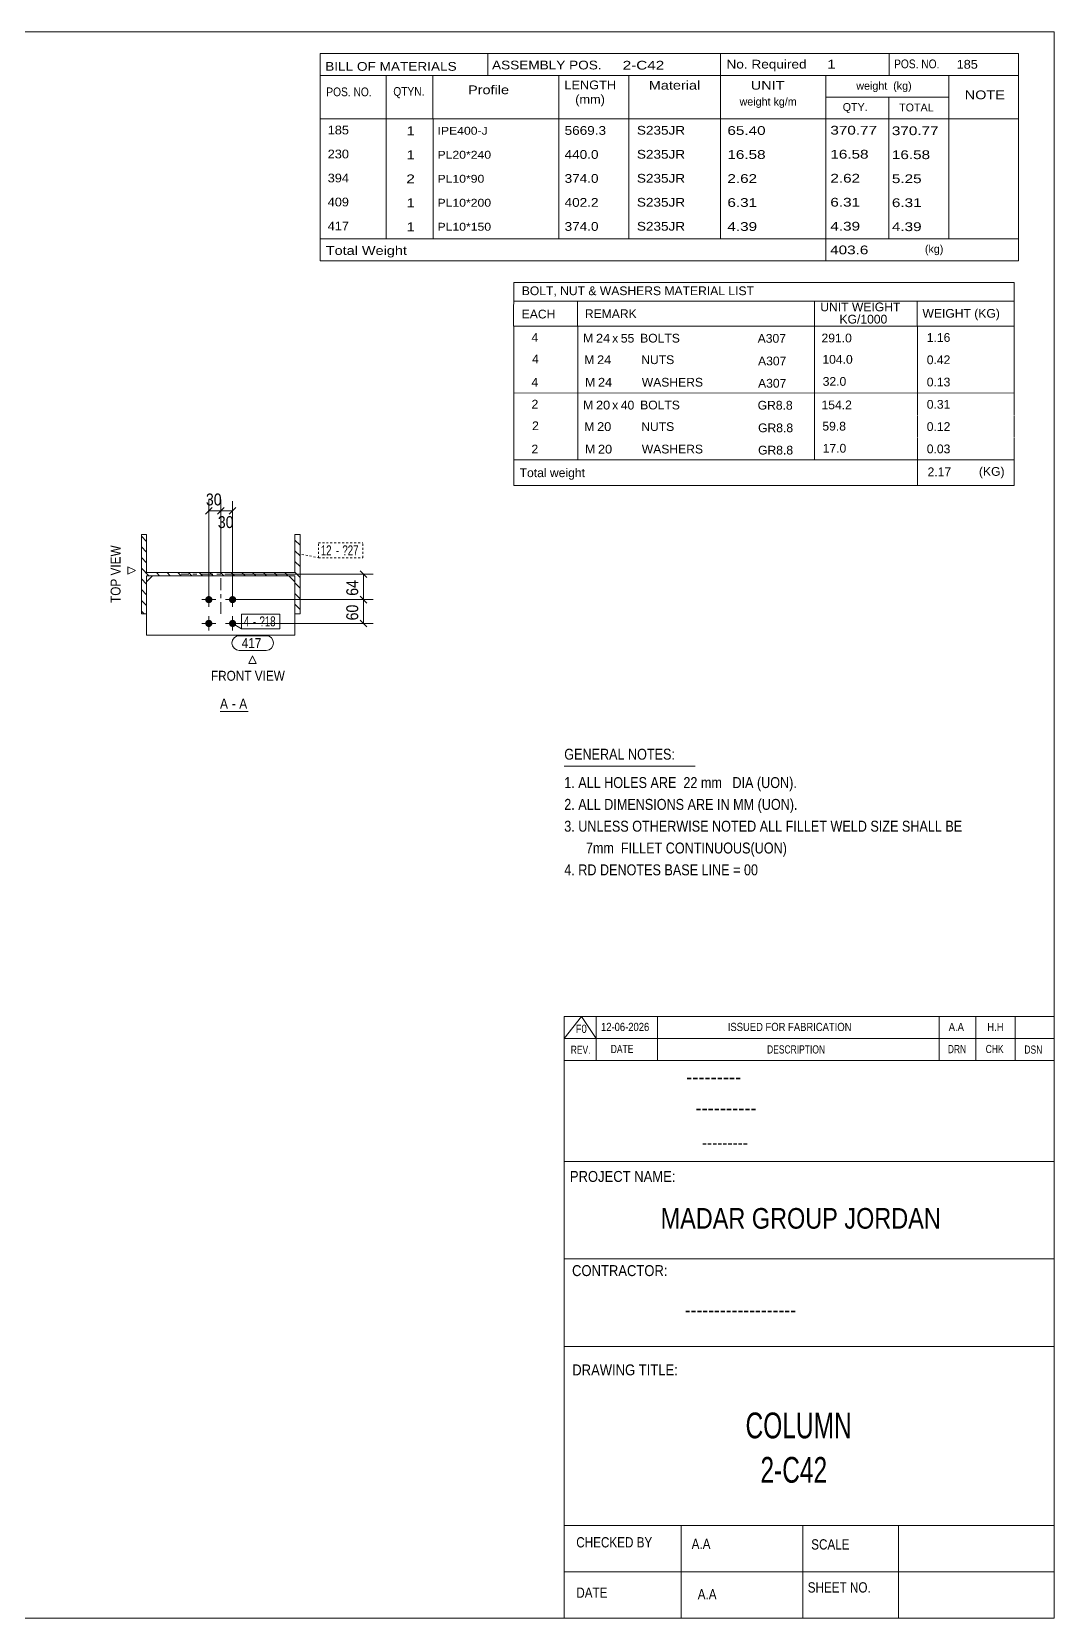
# Model space of a CAD drawing. Header units: millimetres. Extents: x 2 to 579, y 1 to 405.
# Drawn here: x 321.3 to 579, y 5 to 405 of the extents above; entities that cross this region are included whole.
import ezdxf

# ---------------------------------------------------------------- set-up
doc = ezdxf.new("R2010")
doc.units = ezdxf.units.MM
for name, pattern in [('XKITLINE00', [0]), ('XKITLINE01', [4, 1, -1, 1, -1]), ('XKITLINE03', [6, 3, -1, 1, -1]), ('XKITLINE04', [3, 0.5, -0.5, 0.5, -0.5, 0.5, -0.5])]:
    doc.linetypes.add(name, pattern=pattern)
for name, color, linetype, lineweight in [('Bolt', 3, 'Continuous', 0), ('BoltMark', 7, 'Continuous', 0), ('Dimensions', 7, 'Continuous', 0), ('DrawingSheet', 5, 'Continuous', 0), ('OtherObjectType', 7, 'Continuous', 0), ('Part', 2, 'Continuous', 0), ('PartMark', 7, 'Continuous', 0)]:
    doc.layers.add(name, color=color, linetype=linetype, lineweight=lineweight)
doc.styles.add('@ARIAL_UNICODE_MS_BOLD', font='ARIAL.TTF')
doc.styles.add('ARIAL', font='ARIAL.TTF')
doc.styles.add('ARIAL_NARROW', font='ARIALN.TTF')
doc.styles.add('COMIC_SANS_MS_BOLD', font='COMICBD.TTF')
doc.styles.add('SWIS721_EX_BT', font='ARIAL.TTF')
doc.styles.add('SWISSE', font='ARIAL.TTF')

# ---------------------------------------------------------------- blocks, each defined once
blk = doc.blocks.new('*A1')
at = {"layer": 'Part', "color": 7, "linetype": 'XKITLINE00', "lineweight": 0}
for p, q in [((350.22, 276.51), (348.92, 277.81)), ((388.92, 275.52), (387.62, 276.82)), ((388.92, 278.22), (388.92, 278.22)), ((388.92, 278.22), (388.92, 278.22)), ((350.22, 273.81), (348.92, 275.11)), ((350.22, 271.12), (348.92, 272.42)), ((388.92, 272.83), (387.62, 274.13)), ((350.82, 267.82), (348.92, 269.73)), ((353.52, 267.82), (352.72, 268.62)), ((356.21, 267.82), (355.41, 268.62)), ((358.91, 267.82), (358.11, 268.62)), ((361.6, 267.82), (360.8, 268.62)), ((364.29, 267.82), (363.49, 268.62)), ((366.99, 267.82), (366.19, 268.62)), ((369.68, 267.82), (368.88, 268.62)), ((372.38, 267.82), (371.58, 268.62)), ((375.07, 267.82), (374.27, 268.62)), ((377.76, 267.82), (376.96, 268.62)), ((380.46, 267.82), (379.66, 268.62)), ((383.15, 267.82), (382.35, 268.62)), ((385.85, 267.82), (385.05, 268.62)), ((388.92, 270.14), (387.62, 271.44)), ((388.92, 267.44), (387.62, 268.74)), ((350.22, 265.73), (348.92, 267.03)), ((350.22, 263.04), (348.92, 264.34)), ((388.92, 264.75), (387.62, 266.05)), ((350.22, 260.34), (348.92, 261.64)), ((388.92, 262.05), (387.62, 263.35)), ((388.92, 259.36), (387.62, 260.66)), ((349.65, 258.22), (348.92, 258.95))]:
    blk.add_line(p, q, dxfattribs=at)
blk = doc.blocks.new('*A24')
at = {"layer": 'Bolt'}
for points in [[(365.02, 261.86), (365.02, 261.91), (365.03, 261.95), (365.03, 261.99), (365.04, 262.04), (365.06, 262.08), (365.07, 262.12), (365.09, 262.16), (365.1, 262.2), (365.12, 262.24), (365.15, 262.28), (365.17, 262.32), (365.19, 262.35), (365.22, 262.39), (365.25, 262.42), (365.28, 262.46), (365.31, 262.49), (365.35, 262.51), (365.38, 262.54), (365.42, 262.57), (365.45, 262.59), (365.49, 262.61), (365.53, 262.63), (365.57, 262.65), (365.61, 262.67), (365.66, 262.68), (365.7, 262.69), (365.74, 262.7), (365.79, 262.71), (365.83, 262.71), (365.87, 262.72), (365.92, 262.72), (365.96, 262.72), (366.01, 262.71), (366.05, 262.71), (366.09, 262.7), (366.14, 262.69), (366.18, 262.68), (366.22, 262.67), (366.26, 262.65), (366.3, 262.63), (366.34, 262.61), (366.38, 262.59), (366.42, 262.57), (366.45, 262.54), (366.49, 262.51), (366.52, 262.49), (366.55, 262.46), (366.58, 262.42), (366.61, 262.39), (366.64, 262.35), (366.67, 262.32), (366.69, 262.28), (366.71, 262.24), (366.73, 262.2), (366.75, 262.16), (366.76, 262.12), (366.78, 262.08), (366.79, 262.04), (366.8, 261.99), (366.81, 261.95), (366.81, 261.91), (366.82, 261.86), (366.82, 261.82), (366.82, 261.77), (366.81, 261.73), (366.81, 261.69), (366.8, 261.64), (366.79, 261.6), (366.78, 261.56), (366.76, 261.52), (366.75, 261.47), (366.73, 261.43), (366.71, 261.39), (366.69, 261.36), (366.67, 261.32), (366.64, 261.28), (366.61, 261.25), (366.58, 261.21), (366.55, 261.18), (366.52, 261.15), (366.49, 261.12), (366.45, 261.1), (366.42, 261.07), (366.38, 261.05), (366.34, 261.03), (366.3, 261.01), (366.26, 260.99), (366.22, 260.97), (366.18, 260.96), (366.14, 260.95), (366.09, 260.94), (366.05, 260.93), (366.01, 260.92), (365.96, 260.92), (365.92, 260.92), (365.87, 260.92), (365.83, 260.92), (365.79, 260.93), (365.74, 260.94), (365.7, 260.95), (365.66, 260.96), (365.61, 260.97), (365.57, 260.99), (365.53, 261.01), (365.49, 261.03), (365.45, 261.05), (365.42, 261.07), (365.38, 261.1), (365.35, 261.12), (365.31, 261.15), (365.28, 261.18), (365.25, 261.21), (365.22, 261.25), (365.19, 261.28), (365.17, 261.32), (365.15, 261.36), (365.12, 261.39), (365.1, 261.43), (365.09, 261.47), (365.07, 261.52), (365.06, 261.56), (365.04, 261.6), (365.03, 261.64), (365.03, 261.69), (365.02, 261.73), (365.02, 261.77), (365.02, 261.82)], [(371.02, 261.86), (371.02, 261.91), (371.03, 261.95), (371.03, 261.99), (371.04, 262.04), (371.06, 262.08), (371.07, 262.12), (371.09, 262.16), (371.1, 262.2), (371.12, 262.24), (371.15, 262.28), (371.17, 262.32), (371.19, 262.35), (371.22, 262.39), (371.25, 262.42), (371.28, 262.46), (371.31, 262.49), (371.35, 262.51), (371.38, 262.54), (371.42, 262.57), (371.45, 262.59), (371.49, 262.61), (371.53, 262.63), (371.57, 262.65), (371.61, 262.67), (371.66, 262.68), (371.7, 262.69), (371.74, 262.7), (371.79, 262.71), (371.83, 262.71), (371.87, 262.72), (371.92, 262.72), (371.96, 262.72), (372.01, 262.71), (372.05, 262.71), (372.09, 262.7), (372.14, 262.69), (372.18, 262.68), (372.22, 262.67), (372.26, 262.65), (372.3, 262.63), (372.34, 262.61), (372.38, 262.59), (372.42, 262.57), (372.45, 262.54), (372.49, 262.51), (372.52, 262.49), (372.55, 262.46), (372.58, 262.42), (372.61, 262.39), (372.64, 262.35), (372.67, 262.32), (372.69, 262.28), (372.71, 262.24), (372.73, 262.2), (372.75, 262.16), (372.76, 262.12), (372.78, 262.08), (372.79, 262.04), (372.8, 261.99), (372.81, 261.95), (372.81, 261.91), (372.82, 261.86), (372.82, 261.82), (372.82, 261.77), (372.81, 261.73), (372.81, 261.69), (372.8, 261.64), (372.79, 261.6), (372.78, 261.56), (372.76, 261.52), (372.75, 261.47), (372.73, 261.43), (372.71, 261.39), (372.69, 261.36), (372.67, 261.32), (372.64, 261.28), (372.61, 261.25), (372.58, 261.21), (372.55, 261.18), (372.52, 261.15), (372.49, 261.12), (372.45, 261.1), (372.42, 261.07), (372.38, 261.05), (372.34, 261.03), (372.3, 261.01), (372.26, 260.99), (372.22, 260.97), (372.18, 260.96), (372.14, 260.95), (372.09, 260.94), (372.05, 260.93), (372.01, 260.92), (371.96, 260.92), (371.92, 260.92), (371.87, 260.92), (371.83, 260.92), (371.79, 260.93), (371.74, 260.94), (371.7, 260.95), (371.66, 260.96), (371.61, 260.97), (371.57, 260.99), (371.53, 261.01), (371.49, 261.03), (371.45, 261.05), (371.42, 261.07), (371.38, 261.1), (371.35, 261.12), (371.31, 261.15), (371.28, 261.18), (371.25, 261.21), (371.22, 261.25), (371.19, 261.28), (371.17, 261.32), (371.15, 261.36), (371.12, 261.39), (371.1, 261.43), (371.09, 261.47), (371.07, 261.52), (371.06, 261.56), (371.04, 261.6), (371.03, 261.64), (371.03, 261.69), (371.02, 261.73), (371.02, 261.77), (371.02, 261.82)], [(365.02, 255.86), (365.02, 255.91), (365.03, 255.95), (365.03, 255.99), (365.04, 256.04), (365.06, 256.08), (365.07, 256.12), (365.09, 256.16), (365.1, 256.2), (365.12, 256.24), (365.15, 256.28), (365.17, 256.32), (365.19, 256.35), (365.22, 256.39), (365.25, 256.42), (365.28, 256.46), (365.31, 256.49), (365.35, 256.51), (365.38, 256.54), (365.42, 256.57), (365.45, 256.59), (365.49, 256.61), (365.53, 256.63), (365.57, 256.65), (365.61, 256.67), (365.66, 256.68), (365.7, 256.69), (365.74, 256.7), (365.79, 256.71), (365.83, 256.71), (365.87, 256.72), (365.92, 256.72), (365.96, 256.72), (366.01, 256.71), (366.05, 256.71), (366.09, 256.7), (366.14, 256.69), (366.18, 256.68), (366.22, 256.67), (366.26, 256.65), (366.3, 256.63), (366.34, 256.61), (366.38, 256.59), (366.42, 256.57), (366.45, 256.54), (366.49, 256.51), (366.52, 256.49), (366.55, 256.46), (366.58, 256.42), (366.61, 256.39), (366.64, 256.35), (366.67, 256.32), (366.69, 256.28), (366.71, 256.24), (366.73, 256.2), (366.75, 256.16), (366.76, 256.12), (366.78, 256.08), (366.79, 256.04), (366.8, 255.99), (366.81, 255.95), (366.81, 255.91), (366.82, 255.86), (366.82, 255.82), (366.82, 255.77), (366.81, 255.73), (366.81, 255.69), (366.8, 255.64), (366.79, 255.6), (366.78, 255.56), (366.76, 255.52), (366.75, 255.47), (366.73, 255.43), (366.71, 255.39), (366.69, 255.36), (366.67, 255.32), (366.64, 255.28), (366.61, 255.25), (366.58, 255.21), (366.55, 255.18), (366.52, 255.15), (366.49, 255.12), (366.45, 255.1), (366.42, 255.07), (366.38, 255.05), (366.34, 255.03), (366.3, 255.01), (366.26, 254.99), (366.22, 254.97), (366.18, 254.96), (366.14, 254.95), (366.09, 254.94), (366.05, 254.93), (366.01, 254.92), (365.96, 254.92), (365.92, 254.92), (365.87, 254.92), (365.83, 254.92), (365.79, 254.93), (365.74, 254.94), (365.7, 254.95), (365.66, 254.96), (365.61, 254.97), (365.57, 254.99), (365.53, 255.01), (365.49, 255.03), (365.45, 255.05), (365.42, 255.07), (365.38, 255.1), (365.35, 255.12), (365.31, 255.15), (365.28, 255.18), (365.25, 255.21), (365.22, 255.25), (365.19, 255.28), (365.17, 255.32), (365.15, 255.36), (365.12, 255.39), (365.1, 255.43), (365.09, 255.47), (365.07, 255.52), (365.06, 255.56), (365.04, 255.6), (365.03, 255.64), (365.03, 255.69), (365.02, 255.73), (365.02, 255.77), (365.02, 255.82)], [(371.02, 255.86), (371.02, 255.91), (371.03, 255.95), (371.03, 255.99), (371.04, 256.04), (371.06, 256.08), (371.07, 256.12), (371.09, 256.16), (371.1, 256.2), (371.12, 256.24), (371.15, 256.28), (371.17, 256.32), (371.19, 256.35), (371.22, 256.39), (371.25, 256.42), (371.28, 256.46), (371.31, 256.49), (371.35, 256.51), (371.38, 256.54), (371.42, 256.57), (371.45, 256.59), (371.49, 256.61), (371.53, 256.63), (371.57, 256.65), (371.61, 256.67), (371.66, 256.68), (371.7, 256.69), (371.74, 256.7), (371.79, 256.71), (371.83, 256.71), (371.87, 256.72), (371.92, 256.72), (371.96, 256.72), (372.01, 256.71), (372.05, 256.71), (372.09, 256.7), (372.14, 256.69), (372.18, 256.68), (372.22, 256.67), (372.26, 256.65), (372.3, 256.63), (372.34, 256.61), (372.38, 256.59), (372.42, 256.57), (372.45, 256.54), (372.49, 256.51), (372.52, 256.49), (372.55, 256.46), (372.58, 256.42), (372.61, 256.39), (372.64, 256.35), (372.67, 256.32), (372.69, 256.28), (372.71, 256.24), (372.73, 256.2), (372.75, 256.16), (372.76, 256.12), (372.78, 256.08), (372.79, 256.04), (372.8, 255.99), (372.81, 255.95), (372.81, 255.91), (372.82, 255.86), (372.82, 255.82), (372.82, 255.77), (372.81, 255.73), (372.81, 255.69), (372.8, 255.64), (372.79, 255.6), (372.78, 255.56), (372.76, 255.52), (372.75, 255.47), (372.73, 255.43), (372.71, 255.39), (372.69, 255.36), (372.67, 255.32), (372.64, 255.28), (372.61, 255.25), (372.58, 255.21), (372.55, 255.18), (372.52, 255.15), (372.49, 255.12), (372.45, 255.1), (372.42, 255.07), (372.38, 255.05), (372.34, 255.03), (372.3, 255.01), (372.26, 254.99), (372.22, 254.97), (372.18, 254.96), (372.14, 254.95), (372.09, 254.94), (372.05, 254.93), (372.01, 254.92), (371.96, 254.92), (371.92, 254.92), (371.87, 254.92), (371.83, 254.92), (371.79, 254.93), (371.74, 254.94), (371.7, 254.95), (371.66, 254.96), (371.61, 254.97), (371.57, 254.99), (371.53, 255.01), (371.49, 255.03), (371.45, 255.05), (371.42, 255.07), (371.38, 255.1), (371.35, 255.12), (371.31, 255.15), (371.28, 255.18), (371.25, 255.21), (371.22, 255.25), (371.19, 255.28), (371.17, 255.32), (371.15, 255.36), (371.12, 255.39), (371.1, 255.43), (371.09, 255.47), (371.07, 255.52), (371.06, 255.56), (371.04, 255.6), (371.03, 255.64), (371.03, 255.69), (371.02, 255.73), (371.02, 255.77), (371.02, 255.82)]]:
    blk.add_hatch(color=3, dxfattribs=at).paths.add_polyline_path(points, flags=17)
at = {"layer": 'Bolt', "color": 3, "linetype": 'XKITLINE00', "lineweight": 0}
for p, q in [((367.72, 261.82), (364.12, 261.82)), ((365.92, 260.02), (365.92, 263.62)), ((373.72, 261.82), (370.12, 261.82)), ((371.92, 260.02), (371.92, 263.62)), ((365.92, 254.02), (365.92, 257.62)), ((371.92, 254.02), (371.92, 257.62)), ((367.72, 255.82), (364.12, 255.82)), ((373.72, 255.82), (370.12, 255.82))]:
    blk.add_line(p, q, dxfattribs=at)
blk = doc.blocks.new('*A25')
at = {"layer": 'Part', "color": 2, "linetype": 'XKITLINE00', "lineweight": 0}
for p, q in [((348.92, 258.22), (348.92, 278.22)), ((348.92, 278.22), (350.22, 278.22)), ((350.22, 278.22), (350.22, 268.62)), ((387.62, 268.62), (387.62, 278.22)), ((387.62, 278.22), (388.92, 278.22)), ((388.92, 278.22), (388.92, 258.22)), ((350.22, 268.62), (387.62, 268.62)), ((387.62, 267.82), (350.22, 267.82)), ((350.22, 267.82), (350.22, 258.22)), ((387.62, 258.22), (387.62, 267.82)), ((350.22, 258.22), (348.92, 258.22)), ((388.92, 258.22), (387.62, 258.22))]:
    blk.add_line(p, q, dxfattribs=at)
at = {"layer": 'Part', "color": 7, "linetype": 'XKITLINE03', "lineweight": 0}
for p, q in [((368.92, 258.22), (368.92, 278.22)), ((378.92, 268.22), (358.92, 268.22))]:
    blk.add_line(p, q, dxfattribs=at)
blk = doc.blocks.new('*A26')
at = {"layer": 'Part', "color": 2, "linetype": 'XKITLINE00', "lineweight": 0}
for p, q in [((351.72, 267.82), (350.22, 266.32)), ((387.62, 266.32), (386.12, 267.82)), ((350.22, 258.22), (350.22, 252.82)), ((387.62, 252.82), (387.62, 258.22)), ((350.22, 252.82), (387.62, 252.82))]:
    blk.add_line(p, q, dxfattribs=at)
at = {"layer": 'Part', "color": 7, "linetype": 'XKITLINE01', "lineweight": 0}
for p, q in [((350.22, 258.22), (350.22, 266.32)), ((386.12, 267.82), (351.72, 267.82)), ((387.62, 258.22), (387.62, 266.32))]:
    blk.add_line(p, q, dxfattribs=at)
blk = doc.blocks.new('*A27')
at = {"layer": 'DrawingSheet', "color": 5, "linetype": 'XKITLINE00', "lineweight": 0}
for p, q in [((579, 405), (5, 405)), ((5, 405), (5, 5)), ((579, 5), (579, 405)), ((5, 5), (579, 5))]:
    blk.add_line(p, q, dxfattribs=at)
at = {"layer": 'DrawingSheet', "color": 5, "style": 'ARIAL', "width": 0.85}
blk.add_text('Tekla structures', height=2, rotation=90, dxfattribs=at).set_placement((4.5, 5.5))
blk = doc.blocks.new('*A28')
at = {"layer": 'OtherObjectType', "color": 7, "linetype": 'XKITLINE00', "lineweight": 0}
for p, q in [((442.76, 341.75), (442.75, 330.75)), ((442.76, 341.75), (568.88, 341.75)), ((568.88, 341.75), (568.88, 330.75)), ((442.75, 337.1), (568.88, 337.1)), ((458.87, 337.11), (458.87, 330.75)), ((518.57, 337.11), (518.57, 330.75)), ((544.47, 337.09), (544.47, 330.75)), ((442.76, 330.72), (442.76, 325.22)), ((442.77, 330.75), (568.88, 330.75)), ((458.92, 330.75), (458.92, 325.13)), ((518.57, 330.75), (518.57, 325.13)), ((544.5, 330.75), (544.5, 325.25)), ((568.88, 330.75), (568.88, 325.25)), ((442.79, 325.13), (442.79, 319.52)), ((458.95, 325.13), (458.95, 319.51)), ((518.57, 325.13), (518.57, 319.51)), ((544.5, 325.13), (544.5, 319.63)), ((568.88, 325.13), (568.88, 319.63)), ((442.79, 319.5), (442.79, 313.93)), ((458.95, 319.51), (458.95, 313.89)), ((518.57, 319.51), (518.57, 313.89)), ((544.5, 319.51), (544.5, 313.9)), ((568.88, 319.51), (568.88, 313.9)), ((568.88, 313.9), (442.75, 313.93)), ((442.76, 313.86), (442.76, 308.36)), ((458.92, 313.89), (458.92, 308.27)), ((518.57, 313.89), (518.57, 308.27)), ((544.5, 313.89), (544.5, 308.39)), ((568.88, 313.89), (568.88, 308.39)), ((442.79, 308.27), (442.79, 302.66)), ((458.95, 308.27), (458.95, 302.66)), ((518.57, 308.27), (518.57, 302.66)), ((544.5, 308.27), (544.5, 302.77)), ((568.88, 308.27), (568.88, 302.77)), ((442.79, 302.64), (442.79, 297.07)), ((458.95, 302.65), (458.95, 297.04)), ((518.57, 302.66), (518.57, 297.04)), ((544.5, 302.65), (544.5, 297.05)), ((568.88, 302.65), (568.88, 297.04)), ((568.88, 297.04), (442.75, 297.07)), ((442.78, 297.04), (442.78, 290.63)), ((442.85, 297.03), (568.87, 297.04)), ((544.5, 297), (544.5, 290.59)), ((568.87, 297.01), (568.87, 290.59)), ((442.77, 290.59), (568.87, 290.59))]:
    blk.add_line(p, q, dxfattribs=at)
at = {"layer": 'OtherObjectType', "color": 7, "style": 'ARIAL_NARROW'}
for s, width, p in [('BOLT, NUT & WASHERS MATERIAL LIST', 1.211571, (444.79, 338.59)), ('UNIT WEIGHT', 1.211571, (520.03, 334.52)), ('EACH', 1.211571, (444.78, 332.72)), ('REMARK', 1.211571, (460.7, 332.81)), (' KG/1000', 1.211571, (524.02, 331.43)), ('WEIGHT (KG)', 1.211571, (545.78, 332.9)), ('4', 1.211571, (447.26, 326.85)), ('M', 1.211571, (460.26, 326.65)), ('24', 1.275, (463.5, 326.63)), ('x', 1.211571, (467.58, 326.63)), ('55', 1.211571, (469.76, 326.62)), ('BOLTS', 1.211571, (474.63, 326.64)), ('A307', 1.211571, (504.25, 326.59)), ('291.0', 1.211571, (520.34, 326.68)), ('1.16', 1.211571, (546.87, 326.81)), ('4', 1.211571, (447.4, 321.41)), ('M', 1.211571, (460.54, 321.21)), ('24', 1.275, (463.78, 321.19)), ('NUTS', 1.211571, (474.91, 321.21)), ('A307', 1.211571, (504.35, 320.89)), ('104.0', 1.211571, (520.56, 321.3)), ('0.42', 1.211571, (546.87, 321.19)), ('4', 1.211571, (447.24, 315.54)), ('M', 1.211571, (460.76, 315.54)), ('24', 1.275, (464, 315.52)), ('WASHERS', 1.211571, (475.04, 315.53)), ('A307', 1.211571, (504.35, 315.27)), ('32.0', 1.211571, (520.64, 315.74)), ('0.13', 1.211571, (546.87, 315.58)), ('2', 1.211571, (447.26, 310)), ('20', 1.275, (463.5, 309.77)), ('BOLTS', 1.211571, (474.63, 309.78)), ('154.2', 1.211571, (520.34, 309.82)), ('0.31', 1.211571, (546.87, 309.96)), ('M', 1.211571, (460.26, 309.79)), ('x', 1.211571, (467.58, 309.77)), ('40', 1.211571, (469.76, 309.76)), ('GR8.8', 1.211571, (504.25, 309.73)), ('2', 1.211571, (447.4, 304.55)), ('M', 1.211571, (460.54, 304.36)), ('20', 1.275, (463.78, 304.34)), ('NUTS', 1.211571, (474.91, 304.35)), ('GR8.8', 1.211571, (504.35, 304.03)), ('59.8', 1.211571, (520.56, 304.45)), ('0.12', 1.211571, (546.87, 304.34)), ('2', 1.211571, (447.24, 298.68)), ('M', 1.211571, (460.76, 298.68)), ('20', 1.275, (464, 298.66)), ('WASHERS', 1.211571, (475.04, 298.68)), ('GR8.8', 1.211571, (504.35, 298.41)), ('17.0', 1.211571, (520.64, 298.88)), ('0.03', 1.211571, (546.87, 298.72)), ('Total weight', 1.211571, (444.26, 292.71)), ('2.17', 1.211571, (547.07, 292.94)), ('(KG)', 1.211571, (560.02, 293.04))]:
    blk.add_text(s, height=2.2, dxfattribs=dict(at, width=width)).set_placement(p)
blk = doc.blocks.new('*A29')
at = {"layer": 'OtherObjectType', "color": 7, "linetype": 'XKITLINE00', "lineweight": 0}
blk.add_line((455.5, 219.82), (488.5, 219.82), dxfattribs=at)
at = {"layer": 'OtherObjectType', "color": 7, "style": 'ARIAL_NARROW', "width": 1.008832}
for s, p in [('GENERAL NOTES:', (455.5, 221.47)), ('1. ALL HOLES ARE  22 mm   DIA (UON).', (455.5, 214.32)), ('2. ALL DIMENSIONS ARE IN MM (UON).', (455.5, 208.82)), ('3. UNLESS OTHERWISE NOTED ALL FILLET WELD SIZE SHALL BE', (455.5, 203.32)), ('7mm  FILLET CONTINUOUS(UON)', (460.95, 197.82)), ('4. RD DENOTES BASE LINE = 00', (455.5, 192.32))]:
    blk.add_text(s, height=2.75, dxfattribs=at).set_placement(p)
blk = doc.blocks.new('*A30')
at = {"layer": 'OtherObjectType', "color": 7, "linetype": 'XKITLINE00', "lineweight": 0}
for p, q in [((455.5, 156.76), (579, 156.76)), ((455.5, 151.21), (459.82, 156.76)), ((455.5, 151.21), (455.5, 156.76)), ((459.82, 156.76), (463.53, 151.21)), ((463.53, 151.21), (463.53, 156.76)), ((478.97, 151.21), (478.97, 156.76)), ((549.98, 151.21), (549.98, 156.76)), ((559.24, 151.21), (559.24, 156.76)), ((569.12, 151.21), (569.12, 156.76)), ((579, 151.21), (579, 156.76)), ((455.5, 151.21), (579, 151.21)), ((455.5, 145.65), (455.5, 151.21)), ((459.21, 151.21), (579, 151.21)), ((463.53, 145.65), (463.53, 151.21)), ((478.97, 145.65), (478.97, 151.21)), ((549.98, 145.65), (549.98, 151.21)), ((559.24, 145.65), (559.24, 151.21)), ((569.12, 145.65), (569.12, 151.21)), ((579, 145.65), (579, 151.21))]:
    blk.add_line(p, q, dxfattribs=at)
at = {"layer": 'OtherObjectType', "color": 7, "style": 'ARIAL_NARROW'}
for s, height, width, p in [('F0', 2.058, 1.008832, (458.4, 152.59)), ('12-06-2026', 2.058, 1.008832, (464.76, 153.06)), ('ISSUED FOR FABRICATION', 2.0583, 1.008832, (496.71, 153.06)), ('A.A', 2.058, 1.008832, (552.4, 153.06)), ('H.H', 2.058, 1.008832, (562.13, 153.06)), ('REV.', 2.058, 0.907949, (457.13, 147.31)), ('DATE', 2.058, 0.907949, (467.23, 147.5)), ('DESCRIPTION', 2.0583, 0.907949, (506.61, 147.39)), ('DRN', 2.058, 0.907949, (552.17, 147.47)), ('CHK', 2.058, 0.907949, (561.72, 147.5)), ('DSN', 2.058, 0.907949, (571.47, 147.35))]:
    blk.add_text(s, height=height, dxfattribs=dict(at, width=width)).set_placement(p)
blk = doc.blocks.new('*A32')
at = {"layer": 'OtherObjectType', "color": 2, "linetype": 'XKITLINE00', "lineweight": 0}
for p, q in [((455.5, 145.65), (579, 145.65)), ((455.5, 5), (455.5, 145.64)), ((578.98, 145.64), (579, 5)), ((579, 120.14), (455.5, 120.14)), ((455.5, 95.63), (579, 95.63)), ((579, 73.49), (455.5, 73.49)), ((579, 28.4), (455.5, 28.4)), ((484.94, 28.4), (484.94, 5)), ((515.62, 5), (515.62, 28.4)), ((539.75, 5), (539.75, 28.4)), ((579, 16.7), (455.5, 16.7)), ((579, 5), (455.5, 5))]:
    blk.add_line(p, q, dxfattribs=at)
at = {"layer": 'OtherObjectType', "color": 4, "style": '@ARIAL_UNICODE_MS_BOLD', "width": 0.85}
blk.add_text('---------', height=3.9, dxfattribs=at).set_placement((486.23, 139.59))
at = {"layer": 'OtherObjectType', "color": 7, "style": 'ARIAL', "width": 0.85}
for s, height, p in [('----------', 3.9, (488.56, 131.77)), ('---------', 3.25, (490.21, 123.31))]:
    blk.add_text(s, height=height, dxfattribs=at).set_placement(p)
at = {"layer": 'OtherObjectType', "color": 3, "width": 0.85}
for s, style, p in [('PROJECT NAME:', 'SWIS721_EX_BT', (456.92, 115.01)), ('CONTRACTOR:', 'SWISSE', (457.47, 91.27)), ('DRAWING TITLE:', 'SWIS721_EX_BT', (457.53, 66.24))]:
    blk.add_text(s, height=2.7618, dxfattribs=dict(at, style=style)).set_placement(p)
at = {"layer": 'OtherObjectType', "color": 7, "width": 0.85}
for s, height, p in [('MADAR GROUP JORDAN', 5.2, (479.79, 103.23)), ('CHECKED BY', 2.592, (458.53, 22.86)), ('A.A', 2.592, (487.61, 22.45)), ('SCALE', 2.592, (517.74, 22.33)), ('DATE', 2.592, (458.54, 10.16)), ('A.A', 2.592, (489.14, 9.76)), ('SHEET NO.', 2.592, (516.87, 11.49))]:
    blk.add_text(s, height=height, dxfattribs=at).set_placement(p)
at = {"layer": 'OtherObjectType', "color": 1}
for s, height, style, width, p in [('-------------------', 3.9, 'COMIC_SANS_MS_BOLD', 0.85, (485.87, 80.86)), ('COLUMN', 6.5, 'ARIAL', 0.68, (501.19, 50.37)), ('2-C42', 6.5, 'ARIAL', 0.68, (504.95, 39.17))]:
    blk.add_text(s, height=height, dxfattribs=dict(at, style=style, width=width)).set_placement(p)
blk = doc.blocks.new('*A33')
at = {"layer": 'OtherObjectType', "color": 7, "linetype": 'XKITLINE00', "lineweight": 0}
for p, q in [((393.98, 399.5), (569.98, 399.5)), ((393.98, 399.5), (393.98, 388.5)), ((436.26, 399.42), (436.26, 393.87)), ((494.85, 394), (494.85, 399.5)), ((537.43, 393.96), (537.43, 399.42)), ((569.98, 394), (569.98, 399.5)), ((393.98, 394), (569.98, 394)), ((410.64, 394), (410.64, 383)), ((422.4, 393.98), (422.4, 383.03)), ((454.12, 393.99), (454.13, 383)), ((471.78, 393.98), (471.78, 383)), ((494.85, 393.98), (494.85, 383)), ((521.43, 394), (521.43, 383)), ((552.42, 394), (552.42, 383)), ((569.98, 394), (569.98, 388.5)), ((393.98, 388.5), (393.98, 383)), ((521.45, 388.52), (552.45, 388.52)), ((537.28, 388.52), (537.28, 383)), ((569.98, 388.5), (569.98, 383)), ((393.98, 383), (569.98, 383)), ((393.98, 383), (393.98, 376.95)), ((410.63, 383), (410.63, 376.95)), ((422.44, 382.99), (422.44, 376.95)), ((454.12, 383), (454.11, 376.95)), ((471.79, 383), (471.79, 376.95)), ((494.87, 383), (494.87, 376.95)), ((521.44, 383), (521.44, 376.95)), ((537.33, 382.95), (537.33, 376.95)), ((552.43, 383), (552.43, 376.95)), ((569.98, 383), (569.98, 376.95)), ((393.98, 376.95), (393.98, 370.9)), ((410.63, 376.95), (410.63, 370.9)), ((422.44, 376.94), (422.44, 370.9)), ((454.12, 376.95), (454.11, 370.9)), ((471.79, 376.95), (471.79, 370.9)), ((494.87, 376.95), (494.87, 370.9)), ((521.44, 376.95), (521.44, 370.9)), ((537.33, 376.9), (537.33, 370.9)), ((552.43, 376.95), (552.43, 370.9)), ((569.98, 376.95), (569.98, 370.9)), ((393.98, 370.9), (393.98, 364.85)), ((410.63, 370.9), (410.63, 364.85)), ((422.44, 370.89), (422.44, 364.85)), ((454.12, 370.9), (454.11, 364.85)), ((471.79, 370.9), (471.79, 364.85)), ((494.87, 370.9), (494.87, 364.85)), ((521.44, 370.9), (521.44, 364.85)), ((537.33, 370.85), (537.33, 364.85)), ((552.43, 370.9), (552.43, 364.85)), ((569.98, 370.9), (569.98, 364.85)), ((393.98, 364.85), (393.98, 358.8)), ((410.63, 364.85), (410.63, 358.8)), ((422.44, 364.84), (422.44, 358.8)), ((454.12, 364.85), (454.11, 358.8)), ((471.79, 364.85), (471.79, 358.8)), ((494.87, 364.85), (494.87, 358.8)), ((521.44, 364.85), (521.44, 358.8)), ((537.33, 364.8), (537.33, 358.8)), ((552.43, 364.85), (552.43, 358.8)), ((569.98, 364.85), (569.98, 358.8)), ((393.98, 358.8), (393.98, 352.75)), ((410.63, 358.8), (410.63, 352.75)), ((422.44, 358.79), (422.44, 352.75)), ((454.12, 358.8), (454.11, 352.75)), ((471.79, 358.8), (471.79, 352.75)), ((494.87, 358.8), (494.87, 352.75)), ((521.44, 358.8), (521.44, 352.75)), ((537.33, 358.75), (537.33, 352.75)), ((552.43, 358.8), (552.43, 352.75)), ((569.98, 358.8), (569.98, 352.75)), ((393.98, 352.75), (569.98, 352.75)), ((393.98, 352.75), (393.98, 347.25)), ((521.44, 352.75), (521.44, 347.25)), ((569.98, 352.75), (569.98, 347.25)), ((393.98, 347.25), (569.98, 347.25))]:
    blk.add_line(p, q, dxfattribs=at)
at = {"layer": 'OtherObjectType', "color": 7, "style": 'ARIAL_NARROW'}
for s, height, width, p in [('BILL OF MATERIALS', 2.2, 1.36, (395.25, 395.16)), ('ASSEMBLY POS.', 2.2, 1.36, (437.3, 395.5)), ('2-C42', 2.2, 1.525501, (470.23, 395.46)), ('No. Required', 2.2, 1.36, (496.39, 395.72)), ('1', 2.2, 1.525501, (521.75, 395.72)), ('POS. NO.', 2.2, 1.02, (538.63, 395.79)), ('185', 2.2, 1.270501, (554.4, 395.69)), ('LENGTH', 2.2, 1.275, (455.54, 390.49)), ('Material', 2.2, 1.445, (476.81, 390.41)), ('UNIT', 2.2, 1.445, (502.52, 390.4)), ('weight  (kg)', 1.98, 1.19, (529.11, 390.39)), ('POS. NO.', 2.2, 1.02, (395.53, 388.74)), ('QTYN.', 2.2, 1.02, (412.42, 388.84)), ('Profile', 2.2, 1.445, (431.26, 389.25)), ('(mm)', 2.2, 1.275, (458.26, 386.86)), ('weight kg/m', 1.98, 1.19, (499.69, 386.4)), ('NOTE', 2.2, 1.445, (556.44, 387.99)), ('QTY.', 1.98, 1.19, (525.68, 385.03)), ('TOTAL', 1.98, 1.19, (539.9, 384.91)), ('185', 2.2, 1.270501, (395.89, 379.12)), ('1', 2.2, 1.525501, (415.71, 378.91)), ('IPE400-J', 1.98, 1.355501, (423.56, 379.04)), ('5669.3', 2.2, 1.355501, (455.59, 379.01)), ('S235JR', 2.2, 1.355501, (473.81, 379.05)), ('65.40', 2.2, 1.525501, (496.62, 378.99)), ('370.77', 2.2, 1.525501, (522.57, 379.07)), ('370.77', 2.2, 1.525501, (538.08, 378.94)), ('230', 2.2, 1.270501, (395.89, 373.07)), ('1', 2.2, 1.525501, (415.71, 372.86)), ('PL20*240', 1.98, 1.355501, (423.56, 372.99)), ('440.0', 2.2, 1.355501, (455.59, 372.96)), ('S235JR', 2.2, 1.355501, (473.81, 373)), ('16.58', 2.2, 1.525501, (496.62, 372.94)), ('16.58', 2.2, 1.525501, (522.57, 373.02)), ('16.58', 2.2, 1.525501, (538.08, 372.89)), ('394', 2.2, 1.270501, (395.89, 367.02)), ('2', 2.2, 1.525501, (415.71, 366.81)), ('PL10*90', 1.98, 1.355501, (423.56, 366.94)), ('374.0', 2.2, 1.355501, (455.59, 366.91)), ('S235JR', 2.2, 1.355501, (473.81, 366.95)), ('2.62', 2.2, 1.525501, (496.62, 366.89)), ('2.62', 2.2, 1.525501, (522.57, 366.97)), ('5.25', 2.2, 1.525501, (538.08, 366.84)), ('409', 2.2, 1.270501, (395.89, 360.97)), ('1', 2.2, 1.525501, (415.71, 360.76)), ('PL10*200', 1.98, 1.355501, (423.56, 360.89)), ('402.2', 2.2, 1.355501, (455.59, 360.86)), ('S235JR', 2.2, 1.355501, (473.81, 360.9)), ('6.31', 2.2, 1.525501, (496.62, 360.84)), ('6.31', 2.2, 1.525501, (522.57, 360.92)), ('6.31', 2.2, 1.525501, (538.08, 360.79)), ('417', 2.2, 1.270501, (395.89, 354.92)), ('1', 2.2, 1.525501, (415.71, 354.71)), ('PL10*150', 1.98, 1.355501, (423.56, 354.84)), ('374.0', 2.2, 1.355501, (455.59, 354.81)), ('S235JR', 2.2, 1.355501, (473.81, 354.85)), ('4.39', 2.2, 1.525501, (496.62, 354.79)), ('4.39', 2.2, 1.525501, (522.57, 354.87)), ('4.39', 2.2, 1.525501, (538.08, 354.74)), ('Total Weight', 2.2, 1.445, (395.4, 348.74)), ('403.6', 2.2, 1.525501, (522.52, 348.89)), ('(kg)', 1.98, 1.19, (546.4, 349.26))]:
    blk.add_text(s, height=height, dxfattribs=dict(at, width=width)).set_placement(p)
blk = doc.blocks.new('*A89')
at = {"layer": 'Dimensions', "color": 7, "linetype": 'XKITLINE00', "lineweight": 0}
for p, q in [((366.77, 285.07), (365.07, 283.37)), ((365.92, 262.82), (365.92, 287.07)), ((365.92, 284.22), (368.92, 284.22)), ((369.77, 285.07), (368.07, 283.37)), ((368.92, 269.22), (368.92, 287.07))]:
    blk.add_line(p, q, dxfattribs=at)
at = {"layer": 'Dimensions', "color": 3}
for p in [(365.92, 284.22), (368.92, 284.22)]:
    blk.add_point(p, dxfattribs=at)
at = {"layer": 'Dimensions', "color": 3, "style": 'ARIAL', "width": 0.85}
blk.add_text('30', height=3, dxfattribs=at).set_placement((365.19, 285.57))
blk = doc.blocks.new('*A90')
at = {"layer": 'Dimensions', "color": 7, "linetype": 'XKITLINE00', "lineweight": 0}
for p, q in [((369.77, 285.07), (368.07, 283.37)), ((368.92, 269.22), (368.92, 286.62)), ((368.92, 284.22), (371.92, 284.22)), ((372.77, 285.07), (371.07, 283.37)), ((371.92, 262.82), (371.92, 286.62))]:
    blk.add_line(p, q, dxfattribs=at)
at = {"layer": 'Dimensions', "color": 3}
for p in [(368.92, 284.22), (371.92, 284.22)]:
    blk.add_point(p, dxfattribs=at)
at = {"layer": 'Dimensions', "color": 3, "style": 'ARIAL', "width": 0.85}
blk.add_text('30', height=3, dxfattribs=at).set_placement((368.19, 279.87))
blk = doc.blocks.new('*A91')
at = {"layer": 'Dimensions', "color": 7, "linetype": 'XKITLINE00', "lineweight": 0}
for p, q in [((372.92, 261.82), (407.32, 261.82)), ((404.07, 262.67), (405.77, 260.97)), ((404.92, 255.82), (404.92, 261.82)), ((404.07, 256.67), (405.77, 254.97)), ((372.92, 255.82), (407.32, 255.82))]:
    blk.add_line(p, q, dxfattribs=at)
at = {"layer": 'Dimensions', "color": 3}
for p in [(404.92, 261.82), (404.92, 255.82)]:
    blk.add_point(p, dxfattribs=at)
at = {"layer": 'Dimensions', "color": 3, "style": 'ARIAL', "width": 0.85}
blk.add_text('60', height=3, rotation=90.0002, dxfattribs=at).set_placement((403.57, 256.59))
blk = doc.blocks.new('*A92')
at = {"layer": 'Dimensions', "color": 7, "linetype": 'XKITLINE00', "lineweight": 0}
for p, q in [((372.92, 268.22), (407.32, 268.22)), ((404.07, 269.07), (405.77, 267.37)), ((404.92, 261.82), (404.92, 268.22)), ((372.92, 261.82), (407.32, 261.82)), ((404.07, 262.67), (405.77, 260.97))]:
    blk.add_line(p, q, dxfattribs=at)
at = {"layer": 'Dimensions', "color": 3}
for p in [(404.92, 268.22), (404.92, 261.82)]:
    blk.add_point(p, dxfattribs=at)
at = {"layer": 'Dimensions', "color": 3, "style": 'ARIAL', "width": 0.85}
blk.add_text('64', height=3, rotation=90.0002, dxfattribs=at).set_placement((403.57, 262.79))
blk = doc.blocks.new('*A93')
at = {"layer": 'BoltMark', "color": 7, "linetype": 'XKITLINE00', "lineweight": 0}
for p, q in [((374.15, 258.19), (383.84, 258.19)), ((374.15, 254.49), (374.15, 258.19)), ((383.84, 254.49), (383.84, 258.19)), ((371.92, 255.82), (374.15, 254.49)), ((374.15, 254.49), (383.84, 254.49))]:
    blk.add_line(p, q, dxfattribs=at)
at = {"layer": 'BoltMark', "color": 3, "style": 'ARIAL_NARROW', "width": 0.85}
for s, p in [('4', (374.75, 255.09)), ('-', (377.02, 255.09)), ('?18', (378.68, 255.09))]:
    blk.add_text(s, height=2.5, dxfattribs=at).set_placement(p)
blk = doc.blocks.new('*A94')
at = {"layer": 'BoltMark', "color": 7, "linetype": 'XKITLINE04', "lineweight": 0}
for p, q in [((393.54, 276.1), (404.74, 276.1)), ((393.54, 272.4), (393.54, 276.1)), ((404.74, 272.4), (404.74, 276.1)), ((389.37, 273.22), (393.54, 272.4)), ((393.54, 272.4), (404.74, 272.4))]:
    blk.add_line(p, q, dxfattribs=at)
at = {"layer": 'BoltMark', "color": 3, "style": 'ARIAL_NARROW', "width": 0.85}
for s, p in [('12', (394.14, 273)), ('-', (397.92, 273)), ('?27', (399.58, 273))]:
    blk.add_text(s, height=2.5, dxfattribs=at).set_placement(p)
blk = doc.blocks.new('*A95')
at = {"layer": 'PartMark', "color": 7, "linetype": 'XKITLINE00', "lineweight": 0}
for p, q in [((373.6, 252.72), (380.37, 252.72)), ((373.6, 249.02), (380.37, 249.02))]:
    blk.add_line(p, q, dxfattribs=at)
for centre, start, end in [((373.6, 250.87), 90, 270), ((380.37, 250.87), 270, 90)]:
    blk.add_arc(centre, 1.85, start, end, dxfattribs=at)
at = {"layer": 'PartMark', "color": 3, "style": 'ARIAL', "width": 0.85}
blk.add_text('417', height=2.5, dxfattribs=at).set_placement((374.2, 249.62))
blk = doc.blocks.new('*A96')
at = {"layer": 'OtherObjectType', "color": 7, "linetype": 'XKITLINE00', "lineweight": 0}
for p, q in [((345.54, 268.21), (345.54, 270.08)), ((345.54, 270.08), (347.42, 269.14)), ((347.42, 269.14), (345.54, 268.21)), ((347.42, 269.14), (347.42, 269.14)), ((375.98, 245.74), (376.92, 247.62)), ((377.85, 245.74), (375.98, 245.74)), ((376.92, 247.62), (377.85, 245.74)), ((376.92, 247.62), (376.92, 247.62)), ((368.76, 233.62), (375.82, 233.62))]:
    blk.add_line(p, q, dxfattribs=at)
at = {"layer": 'OtherObjectType', "color": 7, "style": 'ARIAL', "width": 0.85}
blk.add_text('TOP VIEW', height=2.5, rotation=90, dxfattribs=at).set_placement((343.67, 260.99))
for s, p in [('FRONT VIEW', (366.45, 241.37)), ('A', (368.76, 234.37)), ('A', (373.6, 234.37)), ('-', (371.74, 234.37))]:
    blk.add_text(s, height=2.5, dxfattribs=at).set_placement(p)

msp = doc.modelspace()

# ---------------------------------------------------------------- block references
at = {"lineweight": 0}
for name in ['*A27', '*A33', '*A28', '*A89', '*A90', '*A1', '*A25', '*A94', '*A92', '*A26', '*A24', '*A91', '*A93', '*A95', '*A29', '*A30', '*A32']:
    msp.add_blockref(name, (0, 0), dxfattribs=at)
at = {"layer": 'OtherObjectType', "lineweight": 0}
msp.add_blockref('*A96', (0, 0), dxfattribs=at)

doc.saveas('drawing.dxf')
